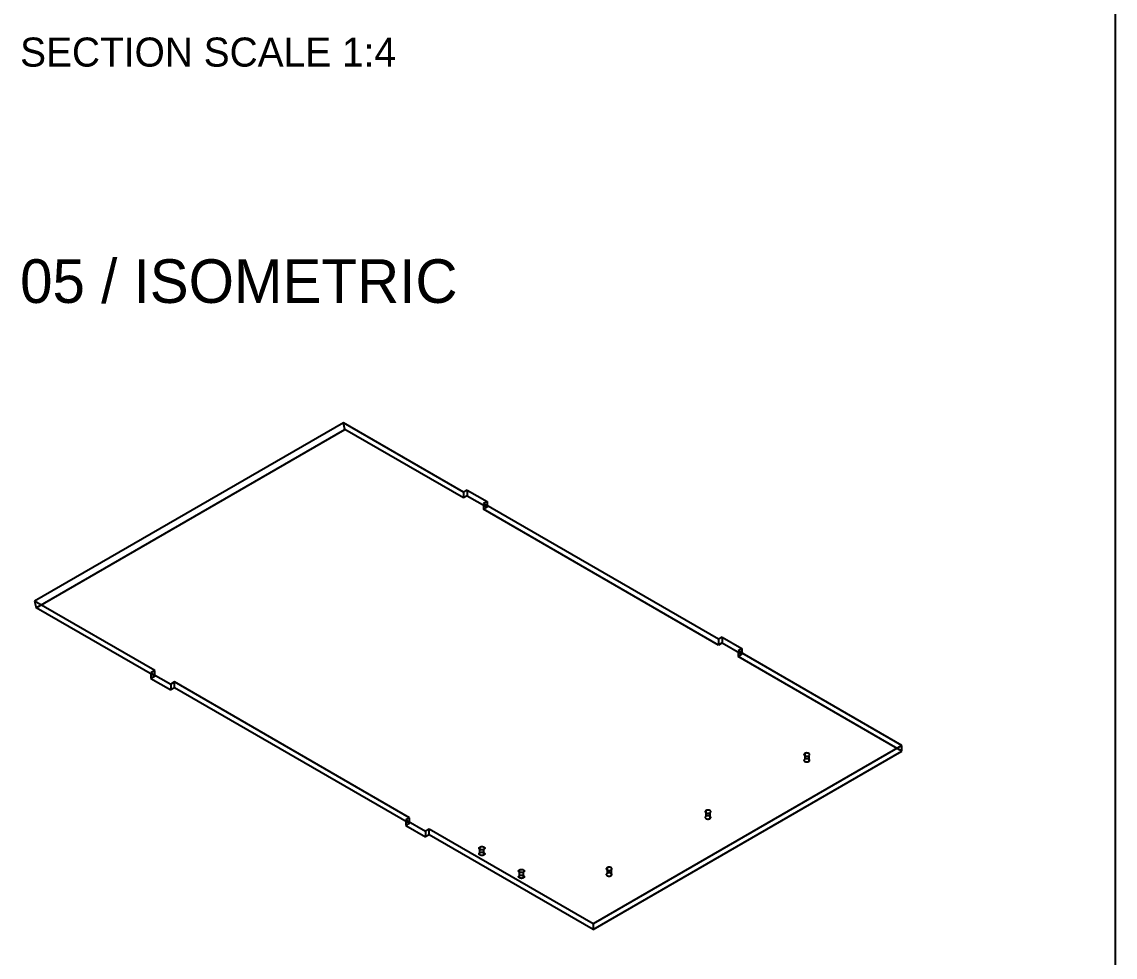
# Model space of a CAD drawing. Header units: inches. Extents: x 2 to 134, y 2 to 86.
# Drawn here: x 109.04 to 134.11, y 42.39 to 63.83 of the extents above; entities that cross this region are included whole.
import ezdxf

# ---------------------------------------------------------------- set-up
doc = ezdxf.new("R2010")
doc.units = ezdxf.units.IN
doc.header["$MEASUREMENT"] = 0

msp = doc.modelspace()

# ---------------------------------------------------------------- linework, layer by layer
at = {"layer": 'OUTLINE'}
for p, q in [((134.111, 86.111), (134.111, 1.889)), ((116.417, 54.64), (109.333, 50.55)), ((109.365, 50.401), (116.449, 54.491)), ((119.169, 53.051), (116.417, 54.64)), ((116.449, 54.491), (116.417, 54.64)), ((119.169, 52.92), (116.449, 54.491)), ((119.254, 53.1), (119.169, 53.051)), ((119.169, 53.051), (119.169, 52.92)), ((119.254, 52.969), (119.169, 52.92)), ((119.254, 53.1), (119.708, 52.839)), ((119.254, 53.1), (119.254, 52.969)), ((119.254, 52.969), (119.708, 52.708)), ((119.708, 52.839), (119.623, 52.789)), ((119.623, 52.789), (119.623, 52.659)), ((125.012, 49.678), (119.623, 52.789)), ((119.708, 52.708), (119.623, 52.659)), ((125.012, 49.547), (119.623, 52.659)), ((119.708, 52.839), (119.708, 52.708)), ((109.333, 50.55), (109.365, 50.401)), ((112.086, 48.961), (109.333, 50.55)), ((112.086, 48.83), (109.365, 50.401)), ((125.097, 49.727), (125.012, 49.678)), ((125.012, 49.678), (125.012, 49.547)), ((125.097, 49.727), (125.097, 49.596)), ((125.097, 49.727), (125.55, 49.465)), ((125.097, 49.596), (125.012, 49.547)), ((125.097, 49.596), (125.55, 49.334)), ((125.55, 49.465), (125.465, 49.416)), ((125.465, 49.416), (125.465, 49.285)), ((129.222, 47.247), (125.465, 49.416)), ((125.55, 49.465), (125.55, 49.334)), ((125.55, 49.334), (125.465, 49.285)), ((129.222, 47.116), (125.465, 49.285)), ((112.086, 48.961), (112.001, 48.912)), ((112.001, 48.912), (112.454, 48.65)), ((112.001, 48.912), (112.001, 48.781)), ((112.086, 48.83), (112.086, 48.961)), ((112.086, 48.83), (112.001, 48.781)), ((112.001, 48.781), (112.454, 48.52)), ((112.539, 48.7), (112.454, 48.65)), ((112.454, 48.65), (112.454, 48.52)), ((117.928, 45.588), (112.539, 48.7)), ((112.539, 48.569), (112.539, 48.7)), ((112.539, 48.569), (112.454, 48.52)), ((117.928, 45.457), (112.539, 48.569)), ((129.222, 47.247), (122.139, 43.157)), ((129.222, 47.116), (129.222, 47.247)), ((122.139, 43.026), (129.222, 47.116)), ((126.977, 47.04), (126.976, 47.038)), ((126.976, 47.038), (126.976, 47.036)), ((126.976, 47.036), (126.976, 47.034)), ((126.976, 47.034), (126.976, 47.033)), ((126.976, 47.033), (126.976, 47.031)), ((126.976, 47.031), (126.977, 47.029)), ((126.977, 46.909), (126.976, 46.907)), ((126.976, 46.907), (126.976, 46.905)), ((126.976, 46.905), (126.976, 46.904)), ((126.976, 46.904), (126.976, 46.902)), ((126.976, 46.902), (126.976, 46.9)), ((126.976, 46.9), (126.977, 46.898)), ((126.978, 47.043), (126.977, 47.042)), ((126.977, 47.042), (126.977, 47.04)), ((126.977, 47.029), (126.977, 47.027)), ((126.977, 47.027), (126.978, 47.025)), ((126.978, 46.913), (126.977, 46.911)), ((126.977, 46.911), (126.977, 46.909)), ((126.977, 46.898), (126.977, 46.896)), ((126.977, 46.896), (126.978, 46.894)), ((126.979, 47.045), (126.978, 47.043)), ((126.978, 47.025), (126.979, 47.024)), ((126.979, 46.914), (126.978, 46.913)), ((126.978, 46.894), (126.979, 46.893)), ((126.98, 47.047), (126.979, 47.045)), ((126.979, 47.024), (126.98, 47.022)), ((126.98, 46.916), (126.979, 46.914)), ((126.979, 46.893), (126.98, 46.891)), ((126.981, 47.049), (126.98, 47.047)), ((126.98, 47.022), (126.981, 47.02)), ((126.981, 46.918), (126.98, 46.916)), ((126.98, 46.891), (126.981, 46.889)), ((126.982, 47.05), (126.981, 47.049)), ((126.981, 47.02), (126.982, 47.018)), ((126.982, 46.919), (126.981, 46.918)), ((126.981, 46.889), (126.982, 46.888)), ((126.984, 47.052), (126.982, 47.05)), ((126.982, 47.018), (126.984, 47.017)), ((126.984, 46.921), (126.982, 46.919)), ((126.982, 46.888), (126.984, 46.886)), ((126.985, 47.054), (126.984, 47.052)), ((126.984, 47.017), (126.985, 47.015)), ((126.985, 46.923), (126.984, 46.921)), ((126.984, 46.886), (126.985, 46.884)), ((126.987, 47.055), (126.985, 47.054)), ((126.985, 47.015), (126.987, 47.014)), ((126.987, 46.924), (126.985, 46.923)), ((126.985, 46.884), (126.987, 46.883)), ((126.989, 47.057), (126.987, 47.055)), ((126.987, 47.014), (126.989, 47.012)), ((126.989, 46.926), (126.987, 46.924)), ((126.987, 46.883), (126.989, 46.881)), ((126.991, 47.058), (126.989, 47.057)), ((126.989, 47.012), (126.991, 47.011)), ((126.991, 46.927), (126.989, 46.926)), ((126.993, 47.059), (126.991, 47.058)), ((126.991, 47.011), (126.993, 47.009)), ((126.993, 46.929), (126.991, 46.927)), ((126.995, 47.061), (126.993, 47.059)), ((126.993, 47.009), (126.995, 47.008)), ((126.995, 46.93), (126.993, 46.929)), ((126.997, 47.062), (126.995, 47.061)), ((126.995, 47.061), (126.995, 46.93)), ((126.995, 47.008), (126.997, 47.007)), ((126.997, 46.931), (126.995, 46.93)), ((127, 47.063), (126.997, 47.062)), ((126.997, 47.007), (127, 47.006)), ((127, 46.932), (126.997, 46.931)), ((127.002, 47.064), (127, 47.063)), ((127, 47.006), (127.002, 47.005)), ((127.002, 46.933), (127, 46.932)), ((127.005, 47.065), (127.002, 47.064)), ((127.002, 47.005), (127.005, 47.003)), ((127.005, 46.934), (127.002, 46.933)), ((127.007, 47.066), (127.005, 47.065)), ((127.005, 47.003), (127.007, 47.002)), ((127.007, 46.935), (127.005, 46.934)), ((127.01, 47.067), (127.007, 47.066)), ((127.007, 47.002), (127.01, 47.002)), ((127.01, 46.936), (127.007, 46.935)), ((127.013, 47.068), (127.01, 47.067)), ((127.01, 47.002), (127.013, 47.001)), ((127.013, 46.937), (127.01, 46.936)), ((127.016, 47.069), (127.013, 47.068)), ((127.013, 47.001), (127.016, 47)), ((127.016, 46.938), (127.013, 46.937)), ((127.019, 47.069), (127.016, 47.069)), ((127.016, 47), (127.019, 46.999)), ((127.019, 46.939), (127.016, 46.938)), ((127.022, 47.07), (127.019, 47.069)), ((127.019, 46.999), (127.022, 46.999)), ((127.022, 46.939), (127.019, 46.939)), ((127.025, 47.07), (127.022, 47.07)), ((127.022, 46.999), (127.025, 46.998)), ((127.025, 46.94), (127.022, 46.939)), ((127.028, 47.071), (127.025, 47.07)), ((127.025, 46.998), (127.028, 46.998)), ((127.028, 46.94), (127.025, 46.94)), ((127.031, 47.071), (127.028, 47.071)), ((127.028, 46.998), (127.031, 46.998)), ((127.031, 46.94), (127.028, 46.94)), ((127.034, 47.071), (127.031, 47.071)), ((127.031, 46.998), (127.034, 46.997)), ((127.034, 46.941), (127.031, 46.94)), ((127.037, 47.072), (127.034, 47.071)), ((127.034, 46.997), (127.037, 46.997)), ((127.037, 46.941), (127.034, 46.941)), ((127.04, 47.072), (127.037, 47.072)), ((127.037, 46.997), (127.04, 46.997)), ((127.04, 46.941), (127.037, 46.941)), ((127.044, 47.072), (127.04, 47.072)), ((127.04, 46.997), (127.044, 46.997)), ((127.044, 46.941), (127.04, 46.941)), ((127.047, 47.071), (127.044, 47.072)), ((127.044, 46.997), (127.047, 46.997)), ((127.047, 46.941), (127.044, 46.941)), ((127.05, 47.071), (127.047, 47.071)), ((127.047, 46.997), (127.05, 46.998)), ((127.05, 46.94), (127.047, 46.941)), ((127.053, 47.071), (127.05, 47.071)), ((127.05, 46.998), (127.053, 46.998)), ((127.053, 46.94), (127.05, 46.94)), ((127.056, 47.07), (127.053, 47.071)), ((127.053, 46.998), (127.056, 46.998)), ((127.056, 46.94), (127.053, 46.94)), ((127.059, 47.07), (127.056, 47.07)), ((127.056, 46.998), (127.059, 46.999)), ((127.059, 46.939), (127.056, 46.94)), ((127.062, 47.069), (127.059, 47.07)), ((127.059, 46.999), (127.062, 46.999)), ((127.062, 46.939), (127.059, 46.939)), ((127.065, 47.069), (127.062, 47.069)), ((127.062, 46.999), (127.065, 47)), ((127.065, 46.938), (127.062, 46.939)), ((127.068, 47.068), (127.065, 47.069)), ((127.065, 47), (127.068, 47.001)), ((127.068, 46.937), (127.065, 46.938)), ((127.071, 47.067), (127.068, 47.068)), ((127.068, 47.001), (127.071, 47.002)), ((127.071, 46.936), (127.068, 46.937)), ((127.074, 47.066), (127.071, 47.067)), ((127.071, 47.002), (127.074, 47.002)), ((127.074, 46.935), (127.071, 46.936)), ((127.076, 47.065), (127.074, 47.066)), ((127.074, 47.002), (127.076, 47.003)), ((127.076, 46.934), (127.074, 46.935)), ((127.079, 47.064), (127.076, 47.065)), ((127.076, 47.003), (127.079, 47.005)), ((127.079, 46.933), (127.076, 46.934)), ((127.081, 47.063), (127.079, 47.064)), ((127.079, 47.005), (127.081, 47.006)), ((127.081, 46.932), (127.079, 46.933)), ((127.084, 47.062), (127.081, 47.063)), ((127.081, 47.006), (127.084, 47.007)), ((127.084, 46.931), (127.081, 46.932)), ((127.086, 47.061), (127.084, 47.062)), ((127.084, 47.007), (127.086, 47.008)), ((127.086, 46.93), (127.084, 46.931)), ((127.088, 47.059), (127.086, 47.061)), ((127.086, 47.008), (127.088, 47.009)), ((127.086, 47.008), (127.086, 46.877)), ((127.088, 46.929), (127.086, 46.93)), ((127.09, 47.058), (127.088, 47.059)), ((127.088, 47.009), (127.09, 47.011)), ((127.09, 46.927), (127.088, 46.929)), ((127.092, 47.057), (127.09, 47.058)), ((127.09, 47.011), (127.092, 47.012)), ((127.092, 46.926), (127.09, 46.927)), ((127.094, 47.055), (127.092, 47.057)), ((127.092, 47.012), (127.094, 47.014)), ((127.094, 46.924), (127.092, 46.926)), ((127.092, 46.881), (127.094, 46.883)), ((127.096, 47.054), (127.094, 47.055)), ((127.094, 47.014), (127.096, 47.015)), ((127.096, 46.923), (127.094, 46.924)), ((127.094, 46.883), (127.096, 46.884)), ((127.097, 47.052), (127.096, 47.054)), ((127.096, 47.015), (127.097, 47.017)), ((127.097, 46.921), (127.096, 46.923)), ((127.096, 46.884), (127.097, 46.886)), ((127.099, 47.05), (127.097, 47.052)), ((127.097, 47.017), (127.099, 47.018)), ((127.099, 46.919), (127.097, 46.921)), ((127.097, 46.886), (127.099, 46.888)), ((127.1, 47.049), (127.099, 47.05)), ((127.099, 47.018), (127.1, 47.02)), ((127.1, 46.918), (127.099, 46.919)), ((127.099, 46.888), (127.1, 46.889)), ((127.101, 47.047), (127.1, 47.049)), ((127.1, 47.02), (127.101, 47.022)), ((127.101, 46.916), (127.1, 46.918)), ((127.1, 46.889), (127.101, 46.891)), ((127.102, 47.045), (127.101, 47.047)), ((127.101, 47.022), (127.102, 47.024)), ((127.102, 46.914), (127.101, 46.916)), ((127.101, 46.891), (127.102, 46.893)), ((127.103, 47.043), (127.102, 47.045)), ((127.102, 47.024), (127.103, 47.025)), ((127.103, 46.913), (127.102, 46.914)), ((127.102, 46.893), (127.103, 46.894)), ((127.104, 47.042), (127.103, 47.043)), ((127.103, 47.025), (127.104, 47.027)), ((127.104, 46.911), (127.103, 46.913)), ((127.103, 46.894), (127.104, 46.896)), ((127.104, 47.04), (127.104, 47.042)), ((127.105, 47.038), (127.104, 47.04)), ((127.104, 47.029), (127.105, 47.031)), ((127.104, 47.027), (127.104, 47.029)), ((127.104, 46.909), (127.104, 46.911)), ((127.105, 46.907), (127.104, 46.909)), ((127.104, 46.898), (127.105, 46.9)), ((127.104, 46.896), (127.104, 46.898)), ((127.105, 47.036), (127.105, 47.038)), ((127.105, 47.034), (127.105, 47.036)), ((127.105, 47.033), (127.105, 47.034)), ((127.105, 47.031), (127.105, 47.033)), ((127.105, 46.905), (127.105, 46.907)), ((127.105, 46.904), (127.105, 46.905)), ((127.105, 46.902), (127.105, 46.904)), ((127.105, 46.9), (127.105, 46.902)), ((126.989, 46.881), (126.991, 46.88)), ((126.991, 46.88), (126.993, 46.879)), ((126.993, 46.879), (126.995, 46.877)), ((126.995, 46.877), (126.997, 46.876)), ((126.997, 46.876), (127, 46.875)), ((127, 46.875), (127.002, 46.874)), ((127.002, 46.874), (127.005, 46.873)), ((127.005, 46.873), (127.007, 46.872)), ((127.007, 46.872), (127.01, 46.871)), ((127.01, 46.871), (127.013, 46.87)), ((127.013, 46.87), (127.016, 46.869)), ((127.016, 46.869), (127.019, 46.868)), ((127.019, 46.868), (127.022, 46.868)), ((127.022, 46.868), (127.025, 46.867)), ((127.025, 46.867), (127.028, 46.867)), ((127.028, 46.867), (127.031, 46.867)), ((127.031, 46.867), (127.034, 46.867)), ((127.034, 46.867), (127.037, 46.866)), ((127.037, 46.866), (127.04, 46.866)), ((127.04, 46.866), (127.044, 46.866)), ((127.044, 46.866), (127.047, 46.867)), ((127.047, 46.867), (127.05, 46.867)), ((127.05, 46.867), (127.053, 46.867)), ((127.053, 46.867), (127.056, 46.867)), ((127.056, 46.867), (127.059, 46.868)), ((127.059, 46.868), (127.062, 46.868)), ((127.062, 46.868), (127.065, 46.869)), ((127.065, 46.869), (127.068, 46.87)), ((127.068, 46.87), (127.071, 46.871)), ((127.071, 46.871), (127.074, 46.872)), ((127.074, 46.872), (127.076, 46.873)), ((127.076, 46.873), (127.079, 46.874)), ((127.079, 46.874), (127.081, 46.875)), ((127.081, 46.875), (127.084, 46.876)), ((127.084, 46.876), (127.086, 46.877)), ((127.086, 46.877), (127.088, 46.879)), ((127.088, 46.879), (127.09, 46.88)), ((127.09, 46.88), (127.092, 46.881)), ((124.71, 45.729), (124.709, 45.727)), ((124.709, 45.727), (124.709, 45.726)), ((124.709, 45.726), (124.709, 45.724)), ((124.709, 45.724), (124.71, 45.722)), ((124.711, 45.735), (124.71, 45.733)), ((124.71, 45.733), (124.71, 45.731)), ((124.71, 45.731), (124.71, 45.729)), ((124.71, 45.722), (124.71, 45.72)), ((124.71, 45.72), (124.71, 45.718)), ((124.71, 45.718), (124.711, 45.717)), ((124.712, 45.736), (124.711, 45.735)), ((124.711, 45.717), (124.712, 45.715)), ((124.713, 45.738), (124.712, 45.736)), ((124.712, 45.715), (124.713, 45.713)), ((124.714, 45.74), (124.713, 45.738)), ((124.713, 45.713), (124.714, 45.711)), ((124.715, 45.742), (124.714, 45.74)), ((124.714, 45.711), (124.715, 45.71)), ((124.717, 45.743), (124.715, 45.742)), ((124.715, 45.71), (124.717, 45.708)), ((124.718, 45.745), (124.717, 45.743)), ((124.717, 45.708), (124.718, 45.707)), ((124.72, 45.746), (124.718, 45.745)), ((124.718, 45.707), (124.72, 45.705)), ((124.722, 45.748), (124.72, 45.746)), ((124.72, 45.705), (124.722, 45.703)), ((124.724, 45.749), (124.722, 45.748)), ((124.722, 45.703), (124.724, 45.702)), ((124.726, 45.751), (124.724, 45.749)), ((124.724, 45.702), (124.726, 45.701)), ((124.728, 45.752), (124.726, 45.751)), ((124.726, 45.701), (124.728, 45.699)), ((124.73, 45.753), (124.728, 45.752)), ((124.728, 45.752), (124.728, 45.621)), ((124.728, 45.699), (124.73, 45.698)), ((124.733, 45.754), (124.73, 45.753)), ((124.73, 45.698), (124.733, 45.697)), ((124.735, 45.756), (124.733, 45.754)), ((124.733, 45.697), (124.735, 45.696)), ((124.738, 45.757), (124.735, 45.756)), ((124.735, 45.696), (124.738, 45.695)), ((124.741, 45.758), (124.738, 45.757)), ((124.738, 45.695), (124.741, 45.694)), ((124.743, 45.758), (124.741, 45.758)), ((124.741, 45.694), (124.743, 45.693)), ((124.746, 45.759), (124.743, 45.758)), ((124.743, 45.693), (124.746, 45.692)), ((124.749, 45.76), (124.746, 45.759)), ((124.746, 45.692), (124.749, 45.691)), ((124.749, 45.629), (124.746, 45.628)), ((124.752, 45.761), (124.749, 45.76)), ((124.749, 45.691), (124.752, 45.691)), ((124.752, 45.63), (124.749, 45.629)), ((124.755, 45.761), (124.752, 45.761)), ((124.752, 45.691), (124.755, 45.69)), ((124.755, 45.63), (124.752, 45.63)), ((124.758, 45.762), (124.755, 45.761)), ((124.755, 45.69), (124.758, 45.69)), ((124.758, 45.631), (124.755, 45.63)), ((124.761, 45.762), (124.758, 45.762)), ((124.758, 45.69), (124.761, 45.689)), ((124.761, 45.631), (124.758, 45.631)), ((124.764, 45.762), (124.761, 45.762)), ((124.761, 45.689), (124.764, 45.689)), ((124.764, 45.632), (124.761, 45.631)), ((124.767, 45.763), (124.764, 45.762)), ((124.764, 45.689), (124.767, 45.689)), ((124.767, 45.632), (124.764, 45.632)), ((124.77, 45.763), (124.767, 45.763)), ((124.767, 45.689), (124.77, 45.688)), ((124.77, 45.632), (124.767, 45.632)), ((124.774, 45.763), (124.77, 45.763)), ((124.77, 45.688), (124.774, 45.688)), ((124.774, 45.632), (124.77, 45.632)), ((124.777, 45.763), (124.774, 45.763)), ((124.774, 45.688), (124.777, 45.688)), ((124.777, 45.632), (124.774, 45.632)), ((124.78, 45.763), (124.777, 45.763)), ((124.777, 45.688), (124.78, 45.689)), ((124.78, 45.632), (124.777, 45.632)), ((124.783, 45.762), (124.78, 45.763)), ((124.78, 45.689), (124.783, 45.689)), ((124.783, 45.632), (124.78, 45.632)), ((124.786, 45.762), (124.783, 45.762)), ((124.783, 45.689), (124.786, 45.689)), ((124.786, 45.631), (124.783, 45.632)), ((124.789, 45.762), (124.786, 45.762)), ((124.786, 45.689), (124.789, 45.69)), ((124.789, 45.631), (124.786, 45.631)), ((124.792, 45.761), (124.789, 45.762)), ((124.789, 45.69), (124.792, 45.69)), ((124.792, 45.63), (124.789, 45.631)), ((124.795, 45.761), (124.792, 45.761)), ((124.792, 45.69), (124.795, 45.691)), ((124.795, 45.63), (124.792, 45.63)), ((124.798, 45.76), (124.795, 45.761)), ((124.795, 45.691), (124.798, 45.691)), ((124.798, 45.629), (124.795, 45.63)), ((124.801, 45.759), (124.798, 45.76)), ((124.798, 45.691), (124.801, 45.692)), ((124.801, 45.628), (124.798, 45.629)), ((124.804, 45.758), (124.801, 45.759)), ((124.801, 45.692), (124.804, 45.693)), ((124.807, 45.758), (124.804, 45.758)), ((124.804, 45.693), (124.807, 45.694)), ((124.809, 45.757), (124.807, 45.758)), ((124.807, 45.694), (124.809, 45.695)), ((124.812, 45.756), (124.809, 45.757)), ((124.809, 45.695), (124.812, 45.696)), ((124.815, 45.754), (124.812, 45.756)), ((124.812, 45.696), (124.815, 45.697)), ((124.817, 45.753), (124.815, 45.754)), ((124.815, 45.697), (124.817, 45.698)), ((124.819, 45.752), (124.817, 45.753)), ((124.817, 45.698), (124.819, 45.699)), ((124.821, 45.751), (124.819, 45.752)), ((124.819, 45.699), (124.821, 45.701)), ((124.819, 45.699), (124.819, 45.568)), ((124.823, 45.749), (124.821, 45.751)), ((124.821, 45.701), (124.823, 45.702)), ((124.825, 45.748), (124.823, 45.749)), ((124.823, 45.702), (124.825, 45.703)), ((124.827, 45.746), (124.825, 45.748)), ((124.825, 45.703), (124.827, 45.705)), ((124.829, 45.745), (124.827, 45.746)), ((124.827, 45.705), (124.829, 45.707)), ((124.83, 45.743), (124.829, 45.745)), ((124.829, 45.707), (124.83, 45.708)), ((124.832, 45.742), (124.83, 45.743)), ((124.83, 45.708), (124.832, 45.71)), ((124.833, 45.74), (124.832, 45.742)), ((124.832, 45.71), (124.833, 45.711)), ((124.834, 45.738), (124.833, 45.74)), ((124.833, 45.711), (124.834, 45.713)), ((124.835, 45.736), (124.834, 45.738)), ((124.834, 45.713), (124.835, 45.715)), ((124.836, 45.735), (124.835, 45.736)), ((124.835, 45.715), (124.836, 45.717)), ((124.837, 45.733), (124.836, 45.735)), ((124.836, 45.717), (124.837, 45.718)), ((124.837, 45.731), (124.837, 45.733)), ((124.838, 45.729), (124.837, 45.731)), ((124.837, 45.72), (124.838, 45.722)), ((124.837, 45.718), (124.837, 45.72)), ((124.838, 45.727), (124.838, 45.729)), ((124.838, 45.726), (124.838, 45.727)), ((124.838, 45.724), (124.838, 45.726)), ((124.838, 45.722), (124.838, 45.724)), ((117.928, 45.588), (117.843, 45.539)), ((117.843, 45.539), (118.297, 45.277)), ((117.843, 45.539), (117.843, 45.408)), ((117.928, 45.457), (117.843, 45.408)), ((117.843, 45.408), (118.297, 45.146)), ((117.928, 45.457), (117.928, 45.588)), ((124.71, 45.598), (124.709, 45.597)), ((124.709, 45.597), (124.709, 45.595)), ((124.709, 45.595), (124.709, 45.593)), ((124.709, 45.593), (124.71, 45.591)), ((124.711, 45.604), (124.71, 45.602)), ((124.71, 45.602), (124.71, 45.6)), ((124.71, 45.6), (124.71, 45.598)), ((124.71, 45.591), (124.71, 45.589)), ((124.71, 45.589), (124.71, 45.587)), ((124.71, 45.587), (124.711, 45.586)), ((124.712, 45.606), (124.711, 45.604)), ((124.711, 45.586), (124.712, 45.584)), ((124.713, 45.607), (124.712, 45.606)), ((124.712, 45.584), (124.713, 45.582)), ((124.714, 45.609), (124.713, 45.607)), ((124.713, 45.582), (124.714, 45.581)), ((124.715, 45.611), (124.714, 45.609)), ((124.714, 45.581), (124.715, 45.579)), ((124.717, 45.612), (124.715, 45.611)), ((124.715, 45.579), (124.717, 45.577)), ((124.718, 45.614), (124.717, 45.612)), ((124.717, 45.577), (124.718, 45.576)), ((124.72, 45.615), (124.718, 45.614)), ((124.718, 45.576), (124.72, 45.574)), ((124.722, 45.617), (124.72, 45.615)), ((124.72, 45.574), (124.722, 45.573)), ((124.724, 45.618), (124.722, 45.617)), ((124.722, 45.573), (124.724, 45.571)), ((124.726, 45.62), (124.724, 45.618)), ((124.724, 45.571), (124.726, 45.57)), ((124.728, 45.621), (124.726, 45.62)), ((124.726, 45.57), (124.728, 45.568)), ((124.73, 45.622), (124.728, 45.621)), ((124.728, 45.568), (124.73, 45.567)), ((124.733, 45.624), (124.73, 45.622)), ((124.73, 45.567), (124.733, 45.566)), ((124.735, 45.625), (124.733, 45.624)), ((124.733, 45.566), (124.735, 45.565)), ((124.738, 45.626), (124.735, 45.625)), ((124.735, 45.565), (124.738, 45.564)), ((124.741, 45.627), (124.738, 45.626)), ((124.738, 45.564), (124.741, 45.563)), ((124.743, 45.628), (124.741, 45.627)), ((124.741, 45.563), (124.743, 45.562)), ((124.746, 45.628), (124.743, 45.628)), ((124.743, 45.562), (124.746, 45.561)), ((124.746, 45.561), (124.749, 45.56)), ((124.749, 45.56), (124.752, 45.56)), ((124.752, 45.56), (124.755, 45.559)), ((124.755, 45.559), (124.758, 45.559)), ((124.758, 45.559), (124.761, 45.558)), ((124.761, 45.558), (124.764, 45.558)), ((124.764, 45.558), (124.767, 45.558)), ((124.767, 45.558), (124.77, 45.558)), ((124.77, 45.558), (124.774, 45.558)), ((124.774, 45.558), (124.777, 45.558)), ((124.777, 45.558), (124.78, 45.558)), ((124.78, 45.558), (124.783, 45.558)), ((124.783, 45.558), (124.786, 45.558)), ((124.786, 45.558), (124.789, 45.559)), ((124.789, 45.559), (124.792, 45.559)), ((124.792, 45.559), (124.795, 45.56)), ((124.795, 45.56), (124.798, 45.56)), ((124.798, 45.56), (124.801, 45.561)), ((124.804, 45.628), (124.801, 45.628)), ((124.801, 45.561), (124.804, 45.562)), ((124.807, 45.627), (124.804, 45.628)), ((124.804, 45.562), (124.807, 45.563)), ((124.809, 45.626), (124.807, 45.627)), ((124.807, 45.563), (124.809, 45.564)), ((124.812, 45.625), (124.809, 45.626)), ((124.809, 45.564), (124.812, 45.565)), ((124.815, 45.624), (124.812, 45.625)), ((124.812, 45.565), (124.815, 45.566)), ((124.817, 45.622), (124.815, 45.624)), ((124.815, 45.566), (124.817, 45.567)), ((124.819, 45.621), (124.817, 45.622)), ((124.817, 45.567), (124.819, 45.568)), ((124.821, 45.62), (124.819, 45.621)), ((124.819, 45.568), (124.821, 45.57)), ((124.823, 45.618), (124.821, 45.62)), ((124.821, 45.57), (124.823, 45.571)), ((124.825, 45.617), (124.823, 45.618)), ((124.823, 45.571), (124.825, 45.573)), ((124.827, 45.615), (124.825, 45.617)), ((124.825, 45.573), (124.827, 45.574)), ((124.829, 45.614), (124.827, 45.615)), ((124.827, 45.574), (124.829, 45.576)), ((124.83, 45.612), (124.829, 45.614)), ((124.829, 45.576), (124.83, 45.577)), ((124.832, 45.611), (124.83, 45.612)), ((124.83, 45.577), (124.832, 45.579)), ((124.833, 45.609), (124.832, 45.611)), ((124.832, 45.579), (124.833, 45.581)), ((124.834, 45.607), (124.833, 45.609)), ((124.833, 45.581), (124.834, 45.582)), ((124.835, 45.606), (124.834, 45.607)), ((124.834, 45.582), (124.835, 45.584)), ((124.836, 45.604), (124.835, 45.606)), ((124.835, 45.584), (124.836, 45.586)), ((124.837, 45.602), (124.836, 45.604)), ((124.836, 45.586), (124.837, 45.587)), ((124.837, 45.6), (124.837, 45.602)), ((124.838, 45.598), (124.837, 45.6)), ((124.837, 45.589), (124.838, 45.591)), ((124.837, 45.587), (124.837, 45.589)), ((124.838, 45.597), (124.838, 45.598)), ((124.838, 45.595), (124.838, 45.597)), ((124.838, 45.593), (124.838, 45.595)), ((124.838, 45.591), (124.838, 45.593)), ((118.382, 45.326), (118.297, 45.277)), ((118.297, 45.277), (118.297, 45.146)), ((118.382, 45.195), (118.297, 45.146)), ((118.382, 45.195), (118.382, 45.326)), ((122.139, 43.157), (118.382, 45.326)), ((122.139, 43.026), (118.382, 45.195)), ((119.526, 44.89), (119.527, 44.892)), ((119.527, 44.888), (119.526, 44.89)), ((119.527, 44.895), (119.528, 44.897)), ((119.527, 44.893), (119.527, 44.895)), ((119.527, 44.892), (119.527, 44.893)), ((119.527, 44.886), (119.527, 44.888)), ((119.527, 44.884), (119.527, 44.886)), ((119.528, 44.883), (119.527, 44.884)), ((119.528, 44.899), (119.529, 44.901)), ((119.528, 44.897), (119.528, 44.899)), ((119.528, 44.881), (119.528, 44.883)), ((119.529, 44.879), (119.528, 44.881)), ((119.529, 44.901), (119.53, 44.902)), ((119.53, 44.877), (119.529, 44.879)), ((119.53, 44.902), (119.531, 44.904)), ((119.531, 44.876), (119.53, 44.877)), ((119.531, 44.904), (119.533, 44.906)), ((119.533, 44.906), (119.534, 44.907)), ((119.534, 44.907), (119.536, 44.909)), ((119.536, 44.909), (119.537, 44.911)), ((119.537, 44.911), (119.539, 44.912)), ((119.539, 44.912), (119.541, 44.913)), ((119.541, 44.913), (119.543, 44.915)), ((119.543, 44.915), (119.545, 44.916)), ((119.545, 44.916), (119.548, 44.917)), ((119.545, 44.785), (119.545, 44.916)), ((119.548, 44.917), (119.55, 44.919)), ((119.55, 44.919), (119.553, 44.92)), ((119.553, 44.92), (119.555, 44.921)), ((119.555, 44.921), (119.558, 44.922)), ((119.558, 44.922), (119.561, 44.923)), ((119.561, 44.923), (119.563, 44.923)), ((119.563, 44.923), (119.566, 44.924)), ((119.566, 44.924), (119.569, 44.925)), ((119.569, 44.925), (119.572, 44.925)), ((119.572, 44.925), (119.575, 44.926)), ((119.575, 44.926), (119.578, 44.926)), ((119.578, 44.926), (119.581, 44.927)), ((119.581, 44.927), (119.585, 44.927)), ((119.585, 44.927), (119.588, 44.927)), ((119.588, 44.927), (119.591, 44.927)), ((119.591, 44.927), (119.594, 44.927)), ((119.594, 44.927), (119.597, 44.927)), ((119.597, 44.927), (119.6, 44.927)), ((119.6, 44.927), (119.603, 44.926)), ((119.603, 44.926), (119.607, 44.926)), ((119.607, 44.926), (119.61, 44.925)), ((119.61, 44.925), (119.613, 44.925)), ((119.613, 44.925), (119.616, 44.924)), ((119.616, 44.924), (119.618, 44.923)), ((119.618, 44.923), (119.621, 44.923)), ((119.621, 44.923), (119.624, 44.922)), ((119.624, 44.922), (119.627, 44.921)), ((119.627, 44.921), (119.629, 44.92)), ((119.629, 44.92), (119.632, 44.919)), ((119.632, 44.919), (119.634, 44.917)), ((119.634, 44.917), (119.636, 44.916)), ((119.636, 44.916), (119.639, 44.915)), ((119.639, 44.915), (119.641, 44.913)), ((119.641, 44.913), (119.643, 44.912)), ((119.643, 44.912), (119.644, 44.911)), ((119.644, 44.911), (119.646, 44.909)), ((119.646, 44.909), (119.648, 44.907)), ((119.648, 44.907), (119.649, 44.906)), ((119.649, 44.906), (119.65, 44.904)), ((119.65, 44.904), (119.652, 44.902)), ((119.652, 44.877), (119.65, 44.876)), ((119.652, 44.902), (119.653, 44.901)), ((119.653, 44.879), (119.652, 44.877)), ((119.653, 44.901), (119.653, 44.899)), ((119.653, 44.899), (119.654, 44.897)), ((119.654, 44.883), (119.653, 44.881)), ((119.653, 44.881), (119.653, 44.879)), ((119.654, 44.897), (119.655, 44.895)), ((119.655, 44.884), (119.654, 44.883)), ((119.655, 44.895), (119.655, 44.893)), ((119.655, 44.893), (119.655, 44.892)), ((119.655, 44.892), (119.655, 44.89)), ((119.655, 44.89), (119.655, 44.888)), ((119.655, 44.888), (119.655, 44.886)), ((119.655, 44.886), (119.655, 44.884)), ((119.526, 44.759), (119.527, 44.761)), ((119.527, 44.757), (119.526, 44.759)), ((119.527, 44.764), (119.528, 44.766)), ((119.527, 44.763), (119.527, 44.764)), ((119.527, 44.761), (119.527, 44.763)), ((119.527, 44.755), (119.527, 44.757)), ((119.527, 44.754), (119.527, 44.755)), ((119.528, 44.752), (119.527, 44.754)), ((119.528, 44.768), (119.529, 44.77)), ((119.528, 44.766), (119.528, 44.768)), ((119.528, 44.75), (119.528, 44.752)), ((119.529, 44.748), (119.528, 44.75)), ((119.529, 44.77), (119.53, 44.772)), ((119.53, 44.746), (119.529, 44.748)), ((119.53, 44.772), (119.531, 44.773)), ((119.531, 44.745), (119.53, 44.746)), ((119.533, 44.874), (119.531, 44.876)), ((119.531, 44.773), (119.533, 44.775)), ((119.533, 44.743), (119.531, 44.745)), ((119.534, 44.872), (119.533, 44.874)), ((119.533, 44.775), (119.534, 44.777)), ((119.534, 44.741), (119.533, 44.743)), ((119.536, 44.871), (119.534, 44.872)), ((119.534, 44.777), (119.536, 44.778)), ((119.536, 44.74), (119.534, 44.741)), ((119.537, 44.869), (119.536, 44.871)), ((119.536, 44.778), (119.537, 44.78)), ((119.537, 44.738), (119.536, 44.74)), ((119.539, 44.868), (119.537, 44.869)), ((119.537, 44.78), (119.539, 44.781)), ((119.539, 44.737), (119.537, 44.738)), ((119.541, 44.866), (119.539, 44.868)), ((119.539, 44.781), (119.541, 44.783)), ((119.541, 44.735), (119.539, 44.737)), ((119.543, 44.865), (119.541, 44.866)), ((119.541, 44.783), (119.543, 44.784)), ((119.543, 44.734), (119.541, 44.735)), ((119.545, 44.864), (119.543, 44.865)), ((119.543, 44.784), (119.545, 44.785)), ((119.545, 44.733), (119.543, 44.734)), ((119.548, 44.862), (119.545, 44.864)), ((119.545, 44.785), (119.548, 44.787)), ((119.548, 44.731), (119.545, 44.733)), ((119.55, 44.861), (119.548, 44.862)), ((119.548, 44.787), (119.55, 44.788)), ((119.55, 44.73), (119.548, 44.731)), ((119.553, 44.86), (119.55, 44.861)), ((119.55, 44.788), (119.553, 44.789)), ((119.553, 44.729), (119.55, 44.73)), ((119.555, 44.859), (119.553, 44.86)), ((119.553, 44.789), (119.555, 44.79)), ((119.555, 44.728), (119.553, 44.729)), ((119.558, 44.858), (119.555, 44.859)), ((119.555, 44.79), (119.558, 44.791)), ((119.558, 44.727), (119.555, 44.728)), ((119.561, 44.857), (119.558, 44.858)), ((119.558, 44.791), (119.561, 44.792)), ((119.561, 44.726), (119.558, 44.727)), ((119.563, 44.856), (119.561, 44.857)), ((119.561, 44.792), (119.563, 44.793)), ((119.563, 44.725), (119.561, 44.726)), ((119.566, 44.855), (119.563, 44.856)), ((119.563, 44.793), (119.566, 44.793)), ((119.566, 44.725), (119.563, 44.725)), ((119.569, 44.855), (119.566, 44.855)), ((119.566, 44.793), (119.569, 44.794)), ((119.569, 44.724), (119.566, 44.725)), ((119.572, 44.854), (119.569, 44.855)), ((119.569, 44.794), (119.572, 44.795)), ((119.572, 44.723), (119.569, 44.724)), ((119.575, 44.854), (119.572, 44.854)), ((119.572, 44.795), (119.575, 44.795)), ((119.575, 44.723), (119.572, 44.723)), ((119.578, 44.853), (119.575, 44.854)), ((119.575, 44.795), (119.578, 44.795)), ((119.578, 44.722), (119.575, 44.723)), ((119.581, 44.853), (119.578, 44.853)), ((119.578, 44.795), (119.581, 44.796)), ((119.581, 44.722), (119.578, 44.722)), ((119.585, 44.853), (119.581, 44.853)), ((119.581, 44.796), (119.585, 44.796)), ((119.585, 44.722), (119.581, 44.722)), ((119.588, 44.853), (119.585, 44.853)), ((119.585, 44.796), (119.588, 44.796)), ((119.588, 44.722), (119.585, 44.722)), ((119.591, 44.853), (119.588, 44.853)), ((119.588, 44.796), (119.591, 44.796)), ((119.591, 44.722), (119.588, 44.722)), ((119.594, 44.853), (119.591, 44.853)), ((119.591, 44.796), (119.594, 44.796)), ((119.594, 44.722), (119.591, 44.722)), ((119.597, 44.853), (119.594, 44.853)), ((119.594, 44.796), (119.597, 44.796)), ((119.597, 44.722), (119.594, 44.722)), ((119.6, 44.853), (119.597, 44.853)), ((119.597, 44.796), (119.6, 44.796)), ((119.6, 44.722), (119.597, 44.722)), ((119.603, 44.853), (119.6, 44.853)), ((119.6, 44.796), (119.603, 44.795)), ((119.603, 44.722), (119.6, 44.722)), ((119.607, 44.854), (119.603, 44.853)), ((119.603, 44.795), (119.607, 44.795)), ((119.607, 44.723), (119.603, 44.722)), ((119.61, 44.854), (119.607, 44.854)), ((119.607, 44.795), (119.61, 44.795)), ((119.61, 44.723), (119.607, 44.723)), ((119.613, 44.855), (119.61, 44.854)), ((119.61, 44.795), (119.613, 44.794)), ((119.613, 44.724), (119.61, 44.723)), ((119.616, 44.855), (119.613, 44.855)), ((119.613, 44.794), (119.616, 44.793)), ((119.616, 44.725), (119.613, 44.724)), ((119.618, 44.856), (119.616, 44.855)), ((119.616, 44.793), (119.618, 44.793)), ((119.618, 44.725), (119.616, 44.725)), ((119.621, 44.857), (119.618, 44.856)), ((119.618, 44.793), (119.621, 44.792)), ((119.621, 44.726), (119.618, 44.725)), ((119.624, 44.858), (119.621, 44.857)), ((119.621, 44.792), (119.624, 44.791)), ((119.624, 44.727), (119.621, 44.726)), ((119.627, 44.859), (119.624, 44.858)), ((119.624, 44.791), (119.627, 44.79)), ((119.627, 44.728), (119.624, 44.727)), ((119.629, 44.86), (119.627, 44.859)), ((119.627, 44.79), (119.629, 44.789)), ((119.629, 44.729), (119.627, 44.728)), ((119.632, 44.861), (119.629, 44.86)), ((119.629, 44.789), (119.632, 44.788)), ((119.632, 44.73), (119.629, 44.729)), ((119.634, 44.862), (119.632, 44.861)), ((119.632, 44.788), (119.634, 44.787)), ((119.634, 44.731), (119.632, 44.73)), ((119.636, 44.864), (119.634, 44.862)), ((119.634, 44.787), (119.636, 44.785)), ((119.636, 44.733), (119.634, 44.731)), ((119.639, 44.865), (119.636, 44.864)), ((119.636, 44.733), (119.636, 44.864)), ((119.636, 44.785), (119.639, 44.784)), ((119.639, 44.734), (119.636, 44.733)), ((119.641, 44.866), (119.639, 44.865)), ((119.639, 44.784), (119.641, 44.783)), ((119.641, 44.735), (119.639, 44.734)), ((119.643, 44.868), (119.641, 44.866)), ((119.641, 44.783), (119.643, 44.781)), ((119.643, 44.737), (119.641, 44.735)), ((119.644, 44.869), (119.643, 44.868)), ((119.643, 44.781), (119.644, 44.78)), ((119.644, 44.738), (119.643, 44.737)), ((119.646, 44.871), (119.644, 44.869)), ((119.644, 44.78), (119.646, 44.778)), ((119.646, 44.74), (119.644, 44.738)), ((119.648, 44.872), (119.646, 44.871)), ((119.646, 44.778), (119.648, 44.777)), ((119.648, 44.741), (119.646, 44.74)), ((119.649, 44.874), (119.648, 44.872)), ((119.648, 44.777), (119.649, 44.775)), ((119.649, 44.743), (119.648, 44.741)), ((119.65, 44.876), (119.649, 44.874)), ((119.649, 44.775), (119.65, 44.773)), ((119.65, 44.745), (119.649, 44.743)), ((119.65, 44.773), (119.652, 44.772)), ((119.652, 44.746), (119.65, 44.745)), ((119.652, 44.772), (119.653, 44.77)), ((119.653, 44.748), (119.652, 44.746)), ((119.653, 44.77), (119.653, 44.768)), ((119.653, 44.768), (119.654, 44.766)), ((119.654, 44.752), (119.653, 44.75)), ((119.653, 44.75), (119.653, 44.748)), ((119.654, 44.766), (119.655, 44.764)), ((119.655, 44.754), (119.654, 44.752)), ((119.655, 44.764), (119.655, 44.763)), ((119.655, 44.763), (119.655, 44.761)), ((119.655, 44.761), (119.655, 44.759)), ((119.655, 44.759), (119.655, 44.757)), ((119.655, 44.757), (119.655, 44.755)), ((119.655, 44.755), (119.655, 44.754)), ((120.434, 44.374), (120.435, 44.375)), ((120.435, 44.375), (120.436, 44.377)), ((120.436, 44.377), (120.437, 44.379)), ((120.437, 44.379), (120.438, 44.381)), ((120.438, 44.381), (120.439, 44.382)), ((120.439, 44.382), (120.441, 44.384)), ((120.441, 44.384), (120.442, 44.385)), ((120.442, 44.385), (120.444, 44.387)), ((120.444, 44.387), (120.446, 44.388)), ((120.446, 44.388), (120.448, 44.39)), ((120.448, 44.39), (120.45, 44.391)), ((120.45, 44.391), (120.452, 44.393)), ((120.452, 44.393), (120.454, 44.394)), ((120.452, 44.262), (120.452, 44.393)), ((120.454, 44.394), (120.457, 44.395)), ((120.457, 44.395), (120.459, 44.396)), ((120.459, 44.396), (120.462, 44.397)), ((120.462, 44.397), (120.464, 44.398)), ((120.464, 44.398), (120.467, 44.399)), ((120.467, 44.399), (120.47, 44.4)), ((120.47, 44.4), (120.473, 44.401)), ((120.473, 44.401), (120.476, 44.401)), ((120.476, 44.401), (120.479, 44.402)), ((120.479, 44.402), (120.482, 44.402)), ((120.482, 44.402), (120.485, 44.403)), ((120.485, 44.403), (120.488, 44.403)), ((120.488, 44.403), (120.491, 44.403)), ((120.491, 44.403), (120.494, 44.403)), ((120.494, 44.403), (120.498, 44.404)), ((120.498, 44.404), (120.501, 44.403)), ((120.501, 44.403), (120.504, 44.403)), ((120.504, 44.403), (120.507, 44.403)), ((120.507, 44.403), (120.51, 44.403)), ((120.51, 44.403), (120.513, 44.402)), ((120.513, 44.402), (120.516, 44.402)), ((120.516, 44.402), (120.519, 44.401)), ((120.519, 44.401), (120.522, 44.401)), ((120.522, 44.401), (120.525, 44.4)), ((120.525, 44.4), (120.528, 44.399)), ((120.528, 44.399), (120.531, 44.398)), ((120.531, 44.398), (120.533, 44.397)), ((120.533, 44.397), (120.536, 44.396)), ((120.536, 44.396), (120.538, 44.395)), ((120.538, 44.395), (120.541, 44.394)), ((120.541, 44.394), (120.543, 44.393)), ((120.543, 44.393), (120.545, 44.391)), ((120.545, 44.391), (120.547, 44.39)), ((120.547, 44.39), (120.549, 44.388)), ((120.549, 44.388), (120.551, 44.387)), ((120.551, 44.387), (120.553, 44.385)), ((120.553, 44.385), (120.554, 44.384)), ((120.554, 44.384), (120.556, 44.382)), ((120.556, 44.382), (120.557, 44.381)), ((120.557, 44.381), (120.558, 44.379)), ((120.558, 44.379), (120.559, 44.377)), ((120.559, 44.377), (120.56, 44.375)), ((120.56, 44.375), (120.561, 44.374)), ((122.443, 44.419), (122.442, 44.417)), ((122.442, 44.417), (122.443, 44.415)), ((122.444, 44.424), (122.443, 44.422)), ((122.443, 44.422), (122.443, 44.421)), ((122.443, 44.421), (122.443, 44.419)), ((122.443, 44.415), (122.443, 44.413)), ((122.443, 44.413), (122.443, 44.411)), ((122.443, 44.411), (122.444, 44.41)), ((122.445, 44.428), (122.444, 44.426)), ((122.444, 44.426), (122.444, 44.424)), ((122.444, 44.41), (122.444, 44.408)), ((122.444, 44.408), (122.445, 44.406)), ((122.446, 44.429), (122.445, 44.428)), ((122.445, 44.406), (122.446, 44.404)), ((122.447, 44.431), (122.446, 44.429)), ((122.446, 44.404), (122.447, 44.403)), ((122.449, 44.433), (122.447, 44.431)), ((122.447, 44.403), (122.449, 44.401)), ((122.45, 44.434), (122.449, 44.433)), ((122.449, 44.401), (122.45, 44.399)), ((122.452, 44.436), (122.45, 44.434)), ((122.45, 44.399), (122.452, 44.398)), ((122.453, 44.438), (122.452, 44.436)), ((122.452, 44.398), (122.453, 44.396)), ((122.455, 44.439), (122.453, 44.438)), ((122.453, 44.396), (122.455, 44.395)), ((122.457, 44.44), (122.455, 44.439)), ((122.455, 44.395), (122.457, 44.393)), ((122.459, 44.442), (122.457, 44.44)), ((122.457, 44.393), (122.459, 44.392)), ((122.461, 44.443), (122.459, 44.442)), ((122.459, 44.392), (122.461, 44.391)), ((122.464, 44.444), (122.461, 44.443)), ((122.461, 44.443), (122.461, 44.312)), ((122.461, 44.391), (122.464, 44.389)), ((122.466, 44.446), (122.464, 44.444)), ((122.464, 44.389), (122.466, 44.388)), ((122.468, 44.447), (122.466, 44.446)), ((122.466, 44.388), (122.468, 44.387)), ((122.471, 44.448), (122.468, 44.447)), ((122.468, 44.387), (122.471, 44.386)), ((122.474, 44.449), (122.471, 44.448)), ((122.471, 44.386), (122.474, 44.385)), ((122.476, 44.45), (122.474, 44.449)), ((122.474, 44.385), (122.476, 44.384)), ((122.479, 44.45), (122.476, 44.45)), ((122.476, 44.384), (122.479, 44.383)), ((122.482, 44.451), (122.479, 44.45)), ((122.479, 44.383), (122.482, 44.382)), ((122.485, 44.452), (122.482, 44.451)), ((122.482, 44.382), (122.485, 44.382)), ((122.488, 44.452), (122.485, 44.452)), ((122.485, 44.382), (122.488, 44.381)), ((122.491, 44.453), (122.488, 44.452)), ((122.488, 44.381), (122.491, 44.381)), ((122.494, 44.453), (122.491, 44.453)), ((122.491, 44.381), (122.494, 44.38)), ((122.497, 44.454), (122.494, 44.453)), ((122.494, 44.38), (122.497, 44.38)), ((122.501, 44.454), (122.497, 44.454)), ((122.497, 44.38), (122.501, 44.38)), ((122.504, 44.454), (122.501, 44.454)), ((122.501, 44.38), (122.504, 44.38)), ((122.507, 44.454), (122.504, 44.454)), ((122.504, 44.38), (122.507, 44.38)), ((122.51, 44.454), (122.507, 44.454)), ((122.507, 44.38), (122.51, 44.38)), ((122.513, 44.454), (122.51, 44.454)), ((122.51, 44.38), (122.513, 44.38)), ((122.516, 44.454), (122.513, 44.454)), ((122.513, 44.38), (122.516, 44.38)), ((122.519, 44.453), (122.516, 44.454)), ((122.516, 44.38), (122.519, 44.38)), ((122.523, 44.453), (122.519, 44.453)), ((122.519, 44.38), (122.523, 44.381)), ((122.526, 44.452), (122.523, 44.453)), ((122.523, 44.381), (122.526, 44.381)), ((122.529, 44.452), (122.526, 44.452)), ((122.526, 44.381), (122.529, 44.382)), ((122.532, 44.451), (122.529, 44.452)), ((122.529, 44.382), (122.532, 44.382)), ((122.534, 44.45), (122.532, 44.451)), ((122.532, 44.382), (122.534, 44.383)), ((122.537, 44.45), (122.534, 44.45)), ((122.534, 44.383), (122.537, 44.384)), ((122.54, 44.449), (122.537, 44.45)), ((122.537, 44.384), (122.54, 44.385)), ((122.543, 44.448), (122.54, 44.449)), ((122.54, 44.385), (122.543, 44.386)), ((122.545, 44.447), (122.543, 44.448)), ((122.543, 44.386), (122.545, 44.387)), ((122.548, 44.446), (122.545, 44.447)), ((122.545, 44.387), (122.548, 44.388)), ((122.55, 44.444), (122.548, 44.446)), ((122.548, 44.388), (122.55, 44.389)), ((122.552, 44.443), (122.55, 44.444)), ((122.55, 44.389), (122.552, 44.391)), ((122.555, 44.442), (122.552, 44.443)), ((122.552, 44.391), (122.555, 44.392)), ((122.552, 44.391), (122.552, 44.26)), ((122.557, 44.44), (122.555, 44.442)), ((122.555, 44.392), (122.557, 44.393)), ((122.559, 44.439), (122.557, 44.44)), ((122.557, 44.393), (122.559, 44.395)), ((122.56, 44.438), (122.559, 44.439)), ((122.559, 44.395), (122.56, 44.396)), ((122.562, 44.436), (122.56, 44.438)), ((122.56, 44.396), (122.562, 44.398)), ((122.564, 44.434), (122.562, 44.436)), ((122.562, 44.398), (122.564, 44.399)), ((122.565, 44.433), (122.564, 44.434)), ((122.564, 44.399), (122.565, 44.401)), ((122.566, 44.431), (122.565, 44.433)), ((122.565, 44.401), (122.566, 44.403)), ((122.568, 44.429), (122.566, 44.431)), ((122.566, 44.403), (122.568, 44.404)), ((122.569, 44.428), (122.568, 44.429)), ((122.568, 44.404), (122.569, 44.406)), ((122.569, 44.426), (122.569, 44.428)), ((122.57, 44.424), (122.569, 44.426)), ((122.569, 44.408), (122.57, 44.41)), ((122.569, 44.406), (122.569, 44.408)), ((122.571, 44.422), (122.57, 44.424)), ((122.57, 44.41), (122.571, 44.411)), ((122.571, 44.421), (122.571, 44.422)), ((122.571, 44.419), (122.571, 44.421)), ((122.571, 44.417), (122.571, 44.419)), ((122.571, 44.415), (122.571, 44.417)), ((122.571, 44.413), (122.571, 44.415)), ((122.571, 44.411), (122.571, 44.413)), ((120.433, 44.37), (120.434, 44.372)), ((120.433, 44.368), (120.433, 44.37)), ((120.433, 44.366), (120.433, 44.368)), ((120.433, 44.365), (120.433, 44.366)), ((120.433, 44.363), (120.433, 44.365)), ((120.434, 44.361), (120.433, 44.363)), ((120.433, 44.239), (120.434, 44.241)), ((120.433, 44.237), (120.433, 44.239)), ((120.433, 44.235), (120.433, 44.237)), ((120.433, 44.234), (120.433, 44.235)), ((120.433, 44.232), (120.433, 44.234)), ((120.434, 44.23), (120.433, 44.232)), ((120.434, 44.372), (120.434, 44.374)), ((120.434, 44.359), (120.434, 44.361)), ((120.435, 44.357), (120.434, 44.359)), ((120.434, 44.243), (120.435, 44.245)), ((120.434, 44.241), (120.434, 44.243)), ((120.434, 44.228), (120.434, 44.23)), ((120.435, 44.226), (120.434, 44.228)), ((120.436, 44.356), (120.435, 44.357)), ((120.435, 44.245), (120.436, 44.246)), ((120.436, 44.225), (120.435, 44.226)), ((120.437, 44.354), (120.436, 44.356)), ((120.436, 44.246), (120.437, 44.248)), ((120.437, 44.223), (120.436, 44.225)), ((120.438, 44.352), (120.437, 44.354)), ((120.437, 44.248), (120.438, 44.25)), ((120.438, 44.221), (120.437, 44.223)), ((120.439, 44.35), (120.438, 44.352)), ((120.438, 44.25), (120.439, 44.251)), ((120.439, 44.22), (120.438, 44.221)), ((120.441, 44.349), (120.439, 44.35)), ((120.439, 44.251), (120.441, 44.253)), ((120.441, 44.218), (120.439, 44.22)), ((120.442, 44.347), (120.441, 44.349)), ((120.441, 44.253), (120.442, 44.255)), ((120.442, 44.216), (120.441, 44.218)), ((120.444, 44.346), (120.442, 44.347)), ((120.442, 44.255), (120.444, 44.256)), ((120.444, 44.215), (120.442, 44.216)), ((120.446, 44.344), (120.444, 44.346)), ((120.444, 44.256), (120.446, 44.258)), ((120.446, 44.213), (120.444, 44.215)), ((120.448, 44.343), (120.446, 44.344)), ((120.446, 44.258), (120.448, 44.259)), ((120.448, 44.212), (120.446, 44.213)), ((120.45, 44.341), (120.448, 44.343)), ((120.448, 44.259), (120.45, 44.26)), ((120.45, 44.21), (120.448, 44.212)), ((120.452, 44.34), (120.45, 44.341)), ((120.45, 44.26), (120.452, 44.262)), ((120.452, 44.209), (120.45, 44.21)), ((120.454, 44.339), (120.452, 44.34)), ((120.452, 44.262), (120.454, 44.263)), ((120.454, 44.208), (120.452, 44.209)), ((120.457, 44.338), (120.454, 44.339)), ((120.454, 44.263), (120.457, 44.264)), ((120.457, 44.207), (120.454, 44.208)), ((120.459, 44.336), (120.457, 44.338)), ((120.457, 44.264), (120.459, 44.265)), ((120.459, 44.206), (120.457, 44.207)), ((120.462, 44.335), (120.459, 44.336)), ((120.459, 44.265), (120.462, 44.266)), ((120.462, 44.205), (120.459, 44.206)), ((120.464, 44.334), (120.462, 44.335)), ((120.462, 44.266), (120.464, 44.267)), ((120.464, 44.204), (120.462, 44.205)), ((120.467, 44.334), (120.464, 44.334)), ((120.464, 44.267), (120.467, 44.268)), ((120.467, 44.203), (120.464, 44.204)), ((120.47, 44.333), (120.467, 44.334)), ((120.467, 44.268), (120.47, 44.269)), ((120.47, 44.202), (120.467, 44.203)), ((120.473, 44.332), (120.47, 44.333)), ((120.47, 44.269), (120.473, 44.27)), ((120.473, 44.201), (120.47, 44.202)), ((120.476, 44.331), (120.473, 44.332)), ((120.473, 44.27), (120.476, 44.27)), ((120.476, 44.2), (120.473, 44.201)), ((120.479, 44.331), (120.476, 44.331)), ((120.476, 44.27), (120.479, 44.271)), ((120.479, 44.2), (120.476, 44.2)), ((120.482, 44.33), (120.479, 44.331)), ((120.479, 44.271), (120.482, 44.272)), ((120.482, 44.199), (120.479, 44.2)), ((120.485, 44.33), (120.482, 44.33)), ((120.482, 44.272), (120.485, 44.272)), ((120.485, 44.199), (120.482, 44.199)), ((120.488, 44.33), (120.485, 44.33)), ((120.485, 44.272), (120.488, 44.272)), ((120.488, 44.199), (120.485, 44.199)), ((120.491, 44.329), (120.488, 44.33)), ((120.488, 44.272), (120.491, 44.272)), ((120.491, 44.198), (120.488, 44.199)), ((120.494, 44.329), (120.491, 44.329)), ((120.491, 44.272), (120.494, 44.273)), ((120.494, 44.198), (120.491, 44.198)), ((120.498, 44.329), (120.494, 44.329)), ((120.494, 44.273), (120.498, 44.273)), ((120.498, 44.198), (120.494, 44.198)), ((120.501, 44.329), (120.498, 44.329)), ((120.498, 44.273), (120.501, 44.273)), ((120.501, 44.198), (120.498, 44.198)), ((120.504, 44.329), (120.501, 44.329)), ((120.501, 44.273), (120.504, 44.272)), ((120.504, 44.198), (120.501, 44.198)), ((120.507, 44.33), (120.504, 44.329)), ((120.504, 44.272), (120.507, 44.272)), ((120.507, 44.199), (120.504, 44.198)), ((120.51, 44.33), (120.507, 44.33)), ((120.507, 44.272), (120.51, 44.272)), ((120.51, 44.199), (120.507, 44.199)), ((120.513, 44.33), (120.51, 44.33)), ((120.51, 44.272), (120.513, 44.272)), ((120.513, 44.199), (120.51, 44.199)), ((120.516, 44.331), (120.513, 44.33)), ((120.513, 44.272), (120.516, 44.271)), ((120.516, 44.2), (120.513, 44.199)), ((120.519, 44.331), (120.516, 44.331)), ((120.516, 44.271), (120.519, 44.27)), ((120.519, 44.2), (120.516, 44.2)), ((120.522, 44.332), (120.519, 44.331)), ((120.519, 44.27), (120.522, 44.27)), ((120.522, 44.201), (120.519, 44.2)), ((120.525, 44.333), (120.522, 44.332)), ((120.522, 44.27), (120.525, 44.269)), ((120.525, 44.202), (120.522, 44.201)), ((120.528, 44.334), (120.525, 44.333)), ((120.525, 44.269), (120.528, 44.268)), ((120.528, 44.203), (120.525, 44.202)), ((120.531, 44.334), (120.528, 44.334)), ((120.528, 44.268), (120.531, 44.267)), ((120.531, 44.204), (120.528, 44.203)), ((120.533, 44.335), (120.531, 44.334)), ((120.531, 44.267), (120.533, 44.266)), ((120.533, 44.205), (120.531, 44.204)), ((120.536, 44.336), (120.533, 44.335)), ((120.533, 44.266), (120.536, 44.265)), ((120.536, 44.206), (120.533, 44.205)), ((120.538, 44.338), (120.536, 44.336)), ((120.536, 44.265), (120.538, 44.264)), ((120.538, 44.207), (120.536, 44.206)), ((120.541, 44.339), (120.538, 44.338)), ((120.538, 44.264), (120.541, 44.263)), ((120.541, 44.208), (120.538, 44.207)), ((120.543, 44.34), (120.541, 44.339)), ((120.541, 44.263), (120.543, 44.262)), ((120.543, 44.209), (120.541, 44.208)), ((120.545, 44.341), (120.543, 44.34)), ((120.543, 44.209), (120.543, 44.34)), ((120.543, 44.262), (120.545, 44.26)), ((120.545, 44.21), (120.543, 44.209)), ((120.547, 44.343), (120.545, 44.341)), ((120.545, 44.26), (120.547, 44.259)), ((120.547, 44.212), (120.545, 44.21)), ((120.549, 44.344), (120.547, 44.343)), ((120.547, 44.259), (120.549, 44.258)), ((120.549, 44.213), (120.547, 44.212)), ((120.551, 44.346), (120.549, 44.344)), ((120.549, 44.258), (120.551, 44.256)), ((120.551, 44.215), (120.549, 44.213)), ((120.553, 44.347), (120.551, 44.346)), ((120.551, 44.256), (120.553, 44.255)), ((120.553, 44.216), (120.551, 44.215)), ((120.554, 44.349), (120.553, 44.347)), ((120.553, 44.255), (120.554, 44.253)), ((120.554, 44.218), (120.553, 44.216)), ((120.556, 44.35), (120.554, 44.349)), ((120.554, 44.253), (120.556, 44.251)), ((120.556, 44.22), (120.554, 44.218)), ((120.557, 44.352), (120.556, 44.35)), ((120.556, 44.251), (120.557, 44.25)), ((120.557, 44.221), (120.556, 44.22)), ((120.558, 44.354), (120.557, 44.352)), ((120.557, 44.25), (120.558, 44.248)), ((120.558, 44.223), (120.557, 44.221)), ((120.559, 44.356), (120.558, 44.354)), ((120.558, 44.248), (120.559, 44.246)), ((120.559, 44.225), (120.558, 44.223)), ((120.56, 44.357), (120.559, 44.356)), ((120.559, 44.246), (120.56, 44.245)), ((120.56, 44.226), (120.559, 44.225)), ((120.561, 44.359), (120.56, 44.357)), ((120.56, 44.245), (120.561, 44.243)), ((120.561, 44.228), (120.56, 44.226)), ((120.561, 44.374), (120.561, 44.372)), ((120.561, 44.372), (120.562, 44.37)), ((120.562, 44.363), (120.561, 44.361)), ((120.561, 44.361), (120.561, 44.359)), ((120.561, 44.243), (120.561, 44.241)), ((120.561, 44.241), (120.562, 44.239)), ((120.562, 44.232), (120.561, 44.23)), ((120.561, 44.23), (120.561, 44.228)), ((120.562, 44.37), (120.562, 44.368)), ((120.562, 44.368), (120.562, 44.366)), ((120.562, 44.366), (120.562, 44.365)), ((120.562, 44.365), (120.562, 44.363)), ((120.562, 44.239), (120.562, 44.237)), ((120.562, 44.237), (120.562, 44.235)), ((120.562, 44.235), (120.562, 44.234)), ((120.562, 44.234), (120.562, 44.232)), ((122.443, 44.288), (122.442, 44.286)), ((122.442, 44.286), (122.443, 44.284)), ((122.444, 44.293), (122.443, 44.291)), ((122.443, 44.291), (122.443, 44.29)), ((122.443, 44.29), (122.443, 44.288)), ((122.443, 44.284), (122.443, 44.282)), ((122.443, 44.282), (122.443, 44.281)), ((122.443, 44.281), (122.444, 44.279)), ((122.445, 44.297), (122.444, 44.295)), ((122.444, 44.295), (122.444, 44.293)), ((122.444, 44.279), (122.444, 44.277)), ((122.444, 44.277), (122.445, 44.275)), ((122.446, 44.299), (122.445, 44.297)), ((122.445, 44.275), (122.446, 44.273)), ((122.447, 44.3), (122.446, 44.299)), ((122.446, 44.273), (122.447, 44.272)), ((122.449, 44.302), (122.447, 44.3)), ((122.447, 44.272), (122.449, 44.27)), ((122.45, 44.304), (122.449, 44.302)), ((122.449, 44.27), (122.45, 44.268)), ((122.452, 44.305), (122.45, 44.304)), ((122.45, 44.268), (122.452, 44.267)), ((122.453, 44.307), (122.452, 44.305)), ((122.452, 44.267), (122.453, 44.265)), ((122.455, 44.308), (122.453, 44.307)), ((122.453, 44.265), (122.455, 44.264)), ((122.457, 44.31), (122.455, 44.308)), ((122.455, 44.264), (122.457, 44.262)), ((122.459, 44.311), (122.457, 44.31)), ((122.457, 44.262), (122.459, 44.261)), ((122.461, 44.312), (122.459, 44.311)), ((122.459, 44.261), (122.461, 44.26)), ((122.464, 44.314), (122.461, 44.312)), ((122.461, 44.26), (122.464, 44.258)), ((122.466, 44.315), (122.464, 44.314)), ((122.464, 44.258), (122.466, 44.257)), ((122.468, 44.316), (122.466, 44.315)), ((122.466, 44.257), (122.468, 44.256)), ((122.471, 44.317), (122.468, 44.316)), ((122.468, 44.256), (122.471, 44.255)), ((122.474, 44.318), (122.471, 44.317)), ((122.471, 44.255), (122.474, 44.254)), ((122.476, 44.319), (122.474, 44.318)), ((122.474, 44.254), (122.476, 44.253)), ((122.479, 44.32), (122.476, 44.319)), ((122.476, 44.253), (122.479, 44.252)), ((122.482, 44.32), (122.479, 44.32)), ((122.479, 44.252), (122.482, 44.252)), ((122.485, 44.321), (122.482, 44.32)), ((122.482, 44.252), (122.485, 44.251)), ((122.488, 44.322), (122.485, 44.321)), ((122.485, 44.251), (122.488, 44.25)), ((122.491, 44.322), (122.488, 44.322)), ((122.488, 44.25), (122.491, 44.25)), ((122.494, 44.322), (122.491, 44.322)), ((122.491, 44.25), (122.494, 44.25)), ((122.497, 44.323), (122.494, 44.322)), ((122.494, 44.25), (122.497, 44.249)), ((122.501, 44.323), (122.497, 44.323)), ((122.497, 44.249), (122.501, 44.249)), ((122.504, 44.323), (122.501, 44.323)), ((122.501, 44.249), (122.504, 44.249)), ((122.507, 44.323), (122.504, 44.323)), ((122.504, 44.249), (122.507, 44.249)), ((122.51, 44.323), (122.507, 44.323)), ((122.507, 44.249), (122.51, 44.249)), ((122.513, 44.323), (122.51, 44.323)), ((122.51, 44.249), (122.513, 44.249)), ((122.516, 44.323), (122.513, 44.323)), ((122.513, 44.249), (122.516, 44.249)), ((122.519, 44.322), (122.516, 44.323)), ((122.516, 44.249), (122.519, 44.25)), ((122.523, 44.322), (122.519, 44.322)), ((122.519, 44.25), (122.523, 44.25)), ((122.526, 44.322), (122.523, 44.322)), ((122.523, 44.25), (122.526, 44.25)), ((122.529, 44.321), (122.526, 44.322)), ((122.526, 44.25), (122.529, 44.251)), ((122.532, 44.32), (122.529, 44.321)), ((122.529, 44.251), (122.532, 44.252)), ((122.534, 44.32), (122.532, 44.32)), ((122.532, 44.252), (122.534, 44.252)), ((122.537, 44.319), (122.534, 44.32)), ((122.534, 44.252), (122.537, 44.253)), ((122.54, 44.318), (122.537, 44.319)), ((122.537, 44.253), (122.54, 44.254)), ((122.543, 44.317), (122.54, 44.318)), ((122.54, 44.254), (122.543, 44.255)), ((122.545, 44.316), (122.543, 44.317)), ((122.543, 44.255), (122.545, 44.256)), ((122.548, 44.315), (122.545, 44.316)), ((122.545, 44.256), (122.548, 44.257)), ((122.55, 44.314), (122.548, 44.315)), ((122.548, 44.257), (122.55, 44.258)), ((122.552, 44.312), (122.55, 44.314)), ((122.55, 44.258), (122.552, 44.26)), ((122.555, 44.311), (122.552, 44.312)), ((122.552, 44.26), (122.555, 44.261)), ((122.557, 44.31), (122.555, 44.311)), ((122.555, 44.261), (122.557, 44.262)), ((122.559, 44.308), (122.557, 44.31)), ((122.557, 44.262), (122.559, 44.264)), ((122.56, 44.307), (122.559, 44.308)), ((122.559, 44.264), (122.56, 44.265)), ((122.562, 44.305), (122.56, 44.307)), ((122.56, 44.265), (122.562, 44.267)), ((122.564, 44.304), (122.562, 44.305)), ((122.562, 44.267), (122.564, 44.268)), ((122.565, 44.302), (122.564, 44.304)), ((122.564, 44.268), (122.565, 44.27)), ((122.566, 44.3), (122.565, 44.302)), ((122.565, 44.27), (122.566, 44.272)), ((122.568, 44.299), (122.566, 44.3)), ((122.566, 44.272), (122.568, 44.273)), ((122.569, 44.297), (122.568, 44.299)), ((122.568, 44.273), (122.569, 44.275)), ((122.569, 44.295), (122.569, 44.297)), ((122.57, 44.293), (122.569, 44.295)), ((122.569, 44.277), (122.57, 44.279)), ((122.569, 44.275), (122.569, 44.277)), ((122.571, 44.291), (122.57, 44.293)), ((122.57, 44.279), (122.571, 44.281)), ((122.571, 44.29), (122.571, 44.291)), ((122.571, 44.288), (122.571, 44.29)), ((122.571, 44.286), (122.571, 44.288)), ((122.571, 44.284), (122.571, 44.286)), ((122.571, 44.282), (122.571, 44.284)), ((122.571, 44.281), (122.571, 44.282)), ((122.139, 43.157), (122.139, 43.026))]:
    msp.add_line(p, q, dxfattribs=at)

# ---------------------------------------------------------------- texts
at = {"layer": 'ANNOTATION'}
for s, height, p in [('SECTION SCALE 1:4', 0.66667, (109, 62.806)), ('05 / ISOMETRIC', 1, (109, 57.389))]:
    msp.add_text(s, height=height, dxfattribs=at).set_placement(p)

doc.saveas('drawing.dxf')
